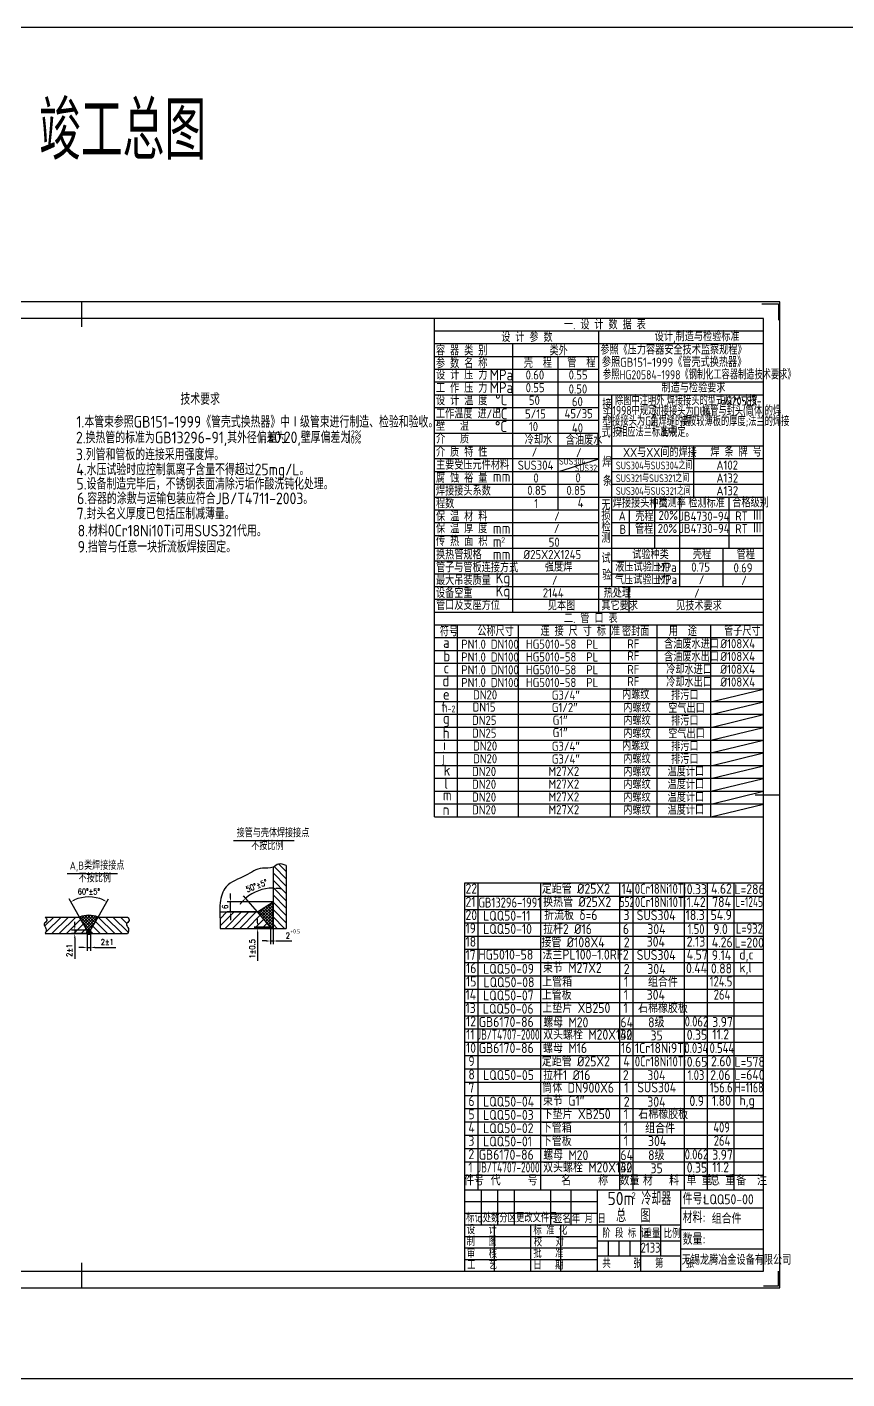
# Paper-space layout '布局1' of a CAD drawing. Extents: x 1187 to 4862, y -125 to 1349.
# Drawn here: x 2178 to 2672, y 534 to 1349 of the extents above; entities that cross this region are included whole.
import ezdxf

# ---------------------------------------------------------------- set-up
doc = ezdxf.new("R2010")
doc.units = 0
doc.header["$MEASUREMENT"] = 0
doc.layers.get('DEFPOINTS').update_dxf_attribs({"linetype": 'CONTINUOUS'})
for name, color, linetype in [('一般注释', 5, 'CONTINUOUS'), ('可见轮廓线', 7, 'CONTINUOUS'), ('图框_外框线', 7, 'CONTINUOUS'), ('图框_标题栏文字', 6, 'CONTINUOUS'), ('填充剖面线', 3, 'CONTINUOUS'), ('尺寸标注', 5, 'CONTINUOUS'), ('细实线', 2, 'CONTINUOUS')]:
    doc.layers.add(name, color=color, linetype=linetype)
doc.layers.add('图框_内框线', color=5, linetype='CONTINUOUS', lineweight=30)
doc.layers.add('图框_角线', color=5, linetype='CONTINUOUS', lineweight=30)
doc.styles.get("Standard").update_dxf_attribs({"font": 'gbenor.shx'})
doc.styles.add('TH_GBDIM', font='romans.shx', dxfattribs={"width": 0.8, "bigfont": 'gbcbig.shx'})
doc.styles.add('工程字', font='gbenor.shx', dxfattribs={"bigfont": 'gbcbig.shx'})
doc.styles.add('总图名称', font='gbenor.shx', dxfattribs={"height": 8, "bigfont": 'gbcbig.shx'})
doc.styles.add('所有注释', font='gbenor.shx', dxfattribs={"height": 6, "bigfont": 'gbcbig.shx'})
doc.styles.add('管口名称', font='gbenor.shx', dxfattribs={"height": 10, "bigfont": 'gbcbig.shx'})
doc.dimstyles.new('TH_GBDIM', dxfattribs={"dimtxt": 3.5, "dimasz": 2.5, "dimexe": 2, "dimexo": 0, "dimgap": 1.5, "dimtad": 1, "dimdec": 1, "dimzin": 0, "dimdsep": 46, "dimtxsty": 'TH_GBDIM', "dimcen": 2.5, "dimclrd": 130, "dimclre": 130, "dimclrt": 3, "dimadec": 0, "dimazin": 0, "dimtfac": 0.714286, "dimtdec": 1, "dimtmove": 0, "dimatfit": 3, "dimfxl": 0, "dimtolj": 1, "dimtzin": 0, "dimlwd": -1, "dimlwe": -1, "dimarcsym": 0})

# ---------------------------------------------------------------- blocks, each defined once
blk = doc.blocks.new('*D376')
at = {"layer": 'DEFPOINTS', "color": 0}
for p in [(2218.77, 824.32), (2209.36, 812.58), (2220.6, 812.58), (2213.98, 804.58), (2215.98, 804.58)]:
    blk.add_point(p, dxfattribs=at)
at = {"layer": '可见轮廓线', "color": 5}
for p, q in [((2209.36, 812.58), (2203.07, 823.46)), ((2220.6, 812.58), (2226.88, 823.46))]:
    blk.add_line(p, q, dxfattribs=at)
blk.add_arc((2214.98, 802.84), 21.81, 66.57115, 113.42885, dxfattribs=at)
for points in [[(2206.49, 822.48), (2206.12, 823.23), (2204.07, 821.73)], [(2223.84, 823.23), (2223.46, 822.48), (2225.88, 821.73)]]:
    blk.add_solid(points, dxfattribs=at)
at = {"layer": '可见轮廓线', "color": 5, "insert": (2214.98, 827.9), "char_height": 3.5, "attachment_point": 5, "style": 'TH_GBDIM'}
blk.add_mtext('\\A1;60%%D%%P5%%D', dxfattribs=at)
blk = doc.blocks.new('*D375')
at = {"layer": 'DEFPOINTS', "color": 0}
for p in [(2206.48, 802.58), (2215.16, 804.58), (2215.16, 802.58)]:
    blk.add_point(p, dxfattribs=at)
at = {"layer": '尺寸标注', "color": 5}
for p, q in [((2206.48, 807.08), (2206.48, 809.58)), ((2215.16, 804.58), (2204.48, 804.58)), ((2215.16, 802.58), (2204.48, 802.58)), ((2206.48, 804.58), (2206.48, 802.58)), ((2206.48, 800.08), (2206.48, 787.38))]:
    blk.add_line(p, q, dxfattribs=at)
for points in [[(2206.06, 807.08), (2206.9, 807.08), (2206.48, 804.58)], [(2206.06, 800.08), (2206.9, 800.08), (2206.48, 802.58)]]:
    blk.add_solid(points, dxfattribs=at)
at = {"layer": '尺寸标注', "color": 5, "insert": (2203.23, 792.48), "char_height": 3.5, "attachment_point": 5, "rotation": 90, "style": 'TH_GBDIM'}
blk.add_mtext('\\A1;2%%P1', dxfattribs=at)
blk = doc.blocks.new('*D374')
at = {"layer": 'DEFPOINTS', "color": 0}
for p in [(2213.98, 803.49), (2215.98, 803.49), (2215.98, 794.26)]:
    blk.add_point(p, dxfattribs=at)
at = {"layer": '尺寸标注', "color": 5}
for p, q in [((2213.98, 803.49), (2213.98, 792.26)), ((2215.98, 803.49), (2215.98, 792.26)), ((2211.48, 794.26), (2208.98, 794.26)), ((2213.98, 794.26), (2215.98, 794.26)), ((2218.48, 794.26), (2231.18, 794.26))]:
    blk.add_line(p, q, dxfattribs=at)
for points in [[(2211.48, 794.68), (2211.48, 793.84), (2213.98, 794.26)], [(2218.48, 794.68), (2218.48, 793.84), (2215.98, 794.26)]]:
    blk.add_solid(points, dxfattribs=at)
at = {"layer": '尺寸标注', "color": 5, "insert": (2226.08, 797.51), "char_height": 3.5, "attachment_point": 5, "style": 'TH_GBDIM'}
blk.add_mtext('\\A1;2%%P1', dxfattribs=at)
blk = doc.blocks.new('*D373')
at = {"layer": 'DEFPOINTS', "color": 0}
for p in [(2325.91, 837.01), (2319.99, 829.26), (2316.49, 815.72), (2324.46, 806.52), (2325.91, 794.38)]:
    blk.add_point(p, dxfattribs=at)
at = {"layer": '可见轮廓线', "color": 5}
blk.add_line((2316.49, 815.72), (2308.16, 825.35), dxfattribs=at)
for start, end in [(90, 130.87944), (78.59362, 84.29681), (136.58263, 142.28582)]:
    blk.add_arc((2325.91, 804.84), 25.13, start, end, dxfattribs=at)
for points in [[(2307.37, 822.41), (2307.95, 821.81), (2309.46, 823.84)], [(2328.38, 829.43), (2328.43, 830.26), (2325.91, 829.97)]]:
    blk.add_solid(points, dxfattribs=at)
at = {"layer": '可见轮廓线', "color": 5, "insert": (2316, 831.43), "char_height": 3.5, "attachment_point": 5, "rotation": 20.43972, "style": 'TH_GBDIM'}
blk.add_mtext('\\A1;50%%D%%P5%%D', dxfattribs=at)
blk = doc.blocks.new('*D372')
at = {"layer": 'DEFPOINTS', "color": 0}
for p in [(2324.46, 806.52), (2316.65, 805.72), (2324.46, 805.72)]:
    blk.add_point(p, dxfattribs=at)
at = {"layer": '可见轮廓线', "color": 5}
for p, q in [((2324.46, 806.52), (2314.65, 806.52)), ((2316.65, 809.02), (2316.65, 811.52)), ((2316.65, 806.52), (2316.65, 805.72)), ((2324.46, 805.72), (2314.65, 805.72)), ((2316.65, 803.22), (2316.65, 786.12))]:
    blk.add_line(p, q, dxfattribs=at)
for points in [[(2316.24, 809.02), (2317.07, 809.02), (2316.65, 806.52)], [(2316.24, 803.22), (2317.07, 803.22), (2316.65, 805.72)]]:
    blk.add_solid(points, dxfattribs=at)
at = {"layer": '可见轮廓线', "color": 5, "insert": (2313.4, 793.42), "char_height": 3.5, "attachment_point": 5, "rotation": 90, "style": 'TH_GBDIM'}
blk.add_mtext('\\A1;1%%P0.5', dxfattribs=at)
blk = doc.blocks.new('*D371')
at = {"layer": 'DEFPOINTS', "color": 0}
for p in [(2324.46, 806.52), (2325.91, 806.52), (2325.91, 798.13)]:
    blk.add_point(p, dxfattribs=at)
at = {"layer": '可见轮廓线', "color": 5}
for p, q in [((2324.46, 806.52), (2324.46, 796.13)), ((2325.91, 806.52), (2325.91, 796.13)), ((2321.96, 798.13), (2319.46, 798.13)), ((2324.46, 798.13), (2325.91, 798.13)), ((2328.41, 798.13), (2337.27, 798.13))]:
    blk.add_line(p, q, dxfattribs=at)
for points in [[(2321.96, 798.55), (2321.96, 797.72), (2324.46, 798.13)], [(2328.41, 798.55), (2328.41, 797.72), (2325.91, 798.13)]]:
    blk.add_solid(points, dxfattribs=at)
at = {"layer": '可见轮廓线', "color": 5, "insert": (2334.83, 801.38), "char_height": 3.5, "attachment_point": 5, "style": 'TH_GBDIM'}
blk.add_mtext('\\A1;2', dxfattribs=at)

psp = doc.layouts.new('布局1')

# ---------------------------------------------------------------- hatches: boundary and pattern name
at = {"layer": '填充剖面线'}
h = psp.add_hatch(dxfattribs=at)
h.set_pattern_fill('ANSI31', color=256, scale=25, angle=270, style=0)
h.set_pattern_definition([(315, (2058.074, 550.1025), (2.209709, 2.209709), [])])
edge = h.paths.add_edge_path()
edge.add_line((2325.909, 805.722), (2333.909, 805.722))
edge.add_line((2333.909, 805.722), (2333.909, 843.542))
edge.add_spline(control_points=[(2333.909, 843.542), (2332.3, 844.21), (2329.383, 845.421), (2327.077, 843.132), (2325.909, 842.603)], knot_values=[0, 0, 0, 0, 4.7356464, 8.5832958, 8.5832958, 8.5832958, 8.5832958], degree=3, periodic=0)
edge.add_line((2325.909, 842.603), (2325.909, 805.722))
h = psp.add_hatch(dxfattribs=at)
h.set_pattern_fill('ANSI31', color=256, scale=25, angle=180, style=0)
h.set_pattern_definition([(225, (2064.3087, 440.4345), (2.209709, -2.209709), [])])
edge = h.paths.add_edge_path()
edge.add_line((2323.507, 805.722), (2324.461, 806.516))
edge.add_line((2324.461, 806.516), (2316.492, 815.722))
edge.add_line((2316.492, 815.722), (2293.865, 815.722))
edge.add_spline(control_points=[(2293.865, 815.722), (2293.892, 813.092), (2294.128, 809.788), (2294.143, 806.438), (2294.147, 805.722)], knot_values=[55.2397504, 55.2397504, 55.2397504, 55.2397504, 63.1465524, 65.2915963, 65.2915963, 65.2915963, 65.2915963], degree=3, periodic=0)
edge.add_line((2294.147, 805.722), (2323.507, 805.722))
h = psp.add_hatch(dxfattribs=at)
h.set_pattern_fill('ANSI37', color=256, scale=10, angle=90, style=0)
h.set_pattern_definition([(135, (2058.0742, 550.1025), (-0.8838835, -0.8838835), []), (225, (2058.0742, 550.1025), (0.8838835, -0.8838835), [])])
h.paths.add_polyline_path([(2325.909, 815.722), (2325.909, 821.722), (2316.492, 815.722)])
h.paths.add_polyline_path([(2324.461, 806.516), (2324.461, 805.722), (2325.909, 805.722), (2325.909, 815.722), (2316.492, 815.722)])
h = psp.add_hatch(dxfattribs=at)
h.set_pattern_fill('ANSI31', color=256, scale=25, style=0)
h.set_pattern_definition([(45, (1961.9586, 302.317), (-2.209709, 2.209709), [])])
edge = h.paths.add_edge_path()
edge.add_arc((2215.116, 803.575), 1.515, 138.680984, 221.319016, ccw=False)
edge.add_line((2213.979, 804.575), (2209.36, 812.575))
edge.add_line((2209.36, 812.575), (2188.62, 812.575))
edge.add_spline(control_points=[(2188.62, 812.575), (2189.178, 811.615), (2190.121, 809.993), (2188.014, 807.657), (2190.594, 805.347), (2189.326, 803.566), (2188.62, 802.575)], knot_values=[0, 0, 0, 0, 2.9834111, 5.0365892, 7.5530838, 10.7124321, 10.7124321, 10.7124321, 10.7124321], degree=3, periodic=0)
edge.add_line((2188.62, 802.575), (2213.979, 802.575))
h = psp.add_hatch(dxfattribs=at)
h.set_pattern_fill('ANSI37', color=256, scale=10, angle=180, style=0)
h.set_pattern_definition([(225, (1955.1942, 328.4117), (0.8838835, -0.8838835), []), (315, (1955.1942, 328.4117), (0.8838835, 0.8838835), [])])
h.paths.add_polyline_path([(2213.979, 804.575, -0.333432), (2215.979, 804.575), (2220.598, 812.575, 0.1898457), (2209.36, 812.575)])
h = psp.add_hatch(dxfattribs=at)
h.set_pattern_fill('ANSI31', color=256, scale=25, angle=90, style=0)
h.set_pattern_definition([(135, (1961.9586, 302.317), (-2.209709, -2.209709), [])])
edge = h.paths.add_edge_path()
edge.add_spline(control_points=[(2238.237, 802.575), (2238.683, 803.595), (2239.547, 805.574), (2236.499, 808.329), (2240.138, 810.221), (2238.851, 811.815), (2238.237, 812.575)], knot_values=[0, 0, 0, 0, 3.0910858, 5.9947551, 8.6453034, 11.0640108, 11.0640108, 11.0640108, 11.0640108], degree=3, periodic=0)
edge.add_line((2238.237, 812.575), (2220.598, 812.575))
edge.add_line((2220.598, 812.575), (2215.979, 804.575))
edge.add_arc((2214.841, 803.575), 1.515, -41.319016, 41.319016, ccw=False)
edge.add_line((2215.979, 802.575), (2238.237, 802.575))
h = psp.add_hatch(dxfattribs=at)
h.set_pattern_fill('ANSI37', color=256, scale=7, angle=180, style=0)
h.set_pattern_definition([(225, (1955.1942, 328.4117), (0.6187184, -0.6187184), []), (315, (1955.1942, 328.4117), (0.6187184, 0.6187184), [])])
h.paths.add_polyline_path([(2215.979, 804.575, 0.333432), (2213.979, 804.575)])
h.paths.add_polyline_path([(2213.979, 802.575), (2213.979, 804.575, 0.3770611)])
h.paths.add_polyline_path([(2213.979, 802.575, 0.333432), (2215.979, 802.575), (2215.979, 804.575), (2213.979, 804.575)])
h.paths.add_polyline_path([(2215.979, 802.575, 0.3770611), (2215.979, 804.575)])

# ---------------------------------------------------------------- linework, layer by layer
at = {"layer": '一般注释'}
for p, q in [((2423.258, 872.903), (2423.258, 1173.203)), ((2522.258, 996.103), (2522.258, 1165.503)), ((2497.447, 1080.803), (2522.258, 1088.503)), ((2540.525, 1057.703), (2540.525, 1042.303)), ((2529.126, 872.903), (2529.126, 988.403)), ((2557.264, 872.903), (2557.264, 988.403)), ((2589.65, 872.903), (2589.65, 988.403)), ((2589.65, 942.203), (2621.258, 949.903)), ((2589.65, 934.503), (2621.258, 942.203)), ((2589.65, 926.803), (2621.258, 934.503)), ((2589.65, 919.103), (2621.258, 926.803)), ((2423.258, 919.103), (2621.258, 919.103)), ((2589.65, 911.403), (2621.258, 919.103)), ((2589.65, 903.703), (2621.258, 911.403)), ((2589.65, 896.003), (2621.258, 903.703)), ((2589.65, 888.303), (2621.258, 896.003)), ((2423.258, 888.303), (2621.258, 888.303)), ((2589.65, 880.603), (2621.258, 888.303)), ((2589.65, 872.903), (2621.258, 880.603)), ((2423.258, 872.903), (2621.258, 872.903)), ((2302.205, 858.7), (2338.624, 858.7)), ((2201.931, 838.767), (2232.153, 838.767)), ((2441.483, 648.203), (2441.483, 833.128)), ((2449.483, 648.203), (2449.483, 833.128)), ((2487.176, 648.203), (2487.176, 833.128)), ((2534.792, 648.203), (2534.792, 833.128)), ((2542.792, 648.203), (2542.792, 833.128)), ((2573.694, 648.203), (2573.694, 833.128)), ((2587.694, 648.203), (2587.694, 833.128)), ((2603.765, 648.203), (2603.765, 833.128))]:
    psp.add_line(p, q, dxfattribs=at)
at = {"layer": '一般注释', "color": 7}
for p, q in [((2441.483, 833.128), (2621.258, 833.128)), ((2441.483, 825.128), (2621.258, 825.128)), ((2441.483, 801.128), (2621.258, 801.128)), ((2441.483, 753.128), (2621.258, 753.128)), ((2441.483, 729.128), (2621.258, 729.128)), ((2441.483, 681.128), (2621.258, 681.128)), ((2441.483, 657.128), (2621.258, 657.128))]:
    psp.add_line(p, q, dxfattribs=at)
at = {"layer": '可见轮廓线'}
for p, q in [((2325.909, 842.603), (2325.909, 805.722)), ((2333.909, 843.542), (2333.909, 805.722)), ((2293.865, 815.722), (2316.492, 815.722)), ((2316.492, 815.722), (2325.909, 821.722)), ((2324.461, 806.516), (2316.492, 815.722)), ((2188.62, 812.575), (2209.36, 812.575)), ((2213.979, 804.575), (2209.36, 812.575)), ((2215.979, 804.575), (2220.598, 812.575)), ((2220.598, 812.575), (2238.237, 812.575)), ((2324.461, 806.516), (2324.461, 805.722)), ((2188.62, 802.575), (2213.979, 802.575)), ((2215.979, 802.575), (2238.237, 802.575)), ((2294.147, 805.722), (2333.909, 805.722))]:
    psp.add_line(p, q, dxfattribs=at)
at = {"layer": '可见轮廓线', "color": 5}
for p, q in [((2300.266, 824.222), (2300.266, 826.722)), ((2325.909, 821.722), (2298.266, 821.722)), ((2316.492, 815.722), (2298.266, 815.722)), ((2300.266, 815.722), (2300.266, 821.722)), ((2300.266, 813.222), (2300.266, 810.722))]:
    psp.add_line(p, q, dxfattribs=at)
at = {"layer": '可见轮廓线'}
for centre, radius, start, end in [((2214.979, 798.31), 15.332, 68.501133, 111.498867), ((2215.116, 803.575), 1.515, 138.680984, 221.319016), ((2214.979, 803.242), 1.666, 53.119922, 126.880078), ((2214.979, 803.908), 1.666, 233.119922, 306.880078), ((2214.841, 803.575), 1.515, 318.680984, 41.319016)]:
    psp.add_arc(centre, radius, start, end, dxfattribs=at)
at = {"layer": '可见轮廓线', "color": 5}
for points in [[(2299.849, 824.222), (2300.683, 824.222), (2300.266, 821.722)], [(2299.849, 813.222), (2300.683, 813.222), (2300.266, 815.722)]]:
    psp.add_solid(points, dxfattribs=at)
at = {"layer": '图框_内框线'}
for p, q in [((2621.258, 1173.203), (1815.258, 1173.203)), ((2621.258, 599.203), (2621.258, 1173.203)), ((2621.258, 1165.503), (2423.258, 1165.503)), ((2621.258, 1157.803), (2423.258, 1157.803)), ((2522.258, 1150.103), (2423.258, 1150.103)), ((2522.258, 1142.403), (2423.258, 1142.403)), ((2621.258, 1134.703), (2423.258, 1134.703)), ((2621.258, 1127.003), (2423.258, 1127.003)), ((2522.258, 1119.303), (2423.258, 1119.303)), ((2522.258, 1111.603), (2423.258, 1111.603)), ((2522.258, 1103.903), (2423.258, 1103.903)), ((2522.258, 1096.203), (2423.258, 1096.203)), ((2621.258, 1096.203), (2522.258, 1096.203)), ((2522.258, 1088.503), (2423.258, 1088.503)), ((2621.258, 1088.503), (2529.862, 1088.503)), ((2522.258, 1080.803), (2423.258, 1080.803)), ((2621.258, 1080.803), (2529.862, 1080.803)), ((2522.258, 1073.103), (2423.258, 1073.103)), ((2621.258, 1073.103), (2529.862, 1073.103)), ((2621.258, 1065.403), (2423.258, 1065.403)), ((2522.258, 1057.703), (2423.258, 1057.703)), ((2621.258, 1057.703), (2529.862, 1057.703)), ((2522.258, 1050.003), (2423.258, 1050.003)), ((2621.258, 1050.003), (2529.862, 1050.003)), ((2522.258, 1042.303), (2423.258, 1042.303)), ((2621.258, 1034.603), (2423.258, 1034.603)), ((2621.258, 1042.303), (2529.862, 1042.303)), ((2621.258, 1042.303), (2529.862, 1042.303)), ((2522.258, 1026.903), (2423.258, 1026.903)), ((2621.258, 1026.903), (2529.862, 1026.903)), ((2522.258, 1019.203), (2423.258, 1019.203)), ((2621.258, 1019.203), (2529.862, 1019.203)), ((2621.258, 1019.203), (2529.862, 1019.203)), ((2621.258, 1011.503), (2423.258, 1011.503)), ((2621.258, 1003.803), (2423.258, 1003.803)), ((2621.258, 996.103), (2423.258, 996.103)), ((2621.258, 988.403), (2423.258, 988.403)), ((2621.258, 980.703), (2423.258, 980.703)), ((2621.258, 973.003), (2423.258, 973.003)), ((2621.258, 965.303), (2423.258, 965.303)), ((2621.258, 957.603), (2423.258, 957.603)), ((2621.258, 949.903), (2423.258, 949.903)), ((2621.258, 942.203), (2423.258, 942.203)), ((2621.258, 934.503), (2423.258, 934.503)), ((2621.258, 926.803), (2423.258, 926.803)), ((2621.258, 911.403), (2423.258, 911.403)), ((2621.258, 903.703), (2423.258, 903.703)), ((2621.258, 896.003), (2423.258, 896.003)), ((2621.258, 880.603), (2423.258, 880.603)), ((1815.258, 599.203), (2621.258, 599.203))]:
    psp.add_line(p, q, dxfattribs=at)
for points in [[(2210.758, 1168.203), (2210.758, 1183.203)], [(2616.258, 886.203), (2631.258, 886.203)], [(2210.758, 589.203), (2210.758, 604.203)]]:
    psp.add_lwpolyline(points, dxfattribs=at)
at = {"layer": '图框_外框线'}
for p, q in [((2441.258, 648.203), (2621.258, 648.203)), ((2441.258, 648.203), (2441.258, 599.203)), ((2451.258, 648.203), (2451.258, 627.203)), ((2461.258, 627.203), (2461.258, 648.203)), ((2471.258, 648.203), (2471.258, 627.203)), ((2493.258, 627.203), (2493.258, 648.203)), ((2505.258, 648.203), (2505.258, 627.203)), ((2521.258, 648.203), (2521.258, 599.203)), ((2571.258, 648.203), (2571.258, 599.203)), ((2441.258, 641.203), (2521.258, 641.203)), ((2621.258, 637.092), (2571.258, 637.092)), ((2441.258, 634.203), (2521.258, 634.203)), ((2441.258, 627.203), (2571.258, 627.203)), ((2441.258, 627.203), (2571.258, 627.203)), ((2459.258, 599.203), (2459.258, 627.203)), ((2481.258, 599.203), (2481.258, 627.203)), ((2499.258, 599.203), (2499.258, 627.203)), ((2547.258, 627.203), (2547.258, 599.203)), ((2559.258, 627.203), (2559.258, 608.203)), ((2441.258, 620.203), (2521.258, 620.203)), ((2621.258, 624.104), (2571.258, 624.104)), ((2441.258, 613.203), (2521.258, 613.203)), ((2571.258, 617.203), (2521.258, 617.203)), ((2527.758, 617.203), (2527.758, 608.203)), ((2534.258, 617.203), (2534.258, 608.203)), ((2540.758, 617.203), (2540.758, 608.203)), ((2621.258, 612.449), (2571.258, 612.449)), ((2441.258, 606.203), (2521.258, 606.203)), ((2571.258, 608.203), (2521.258, 608.203)), ((2441.258, 599.203), (2621.258, 599.203))]:
    psp.add_line(p, q, dxfattribs=at)
psp.add_lwpolyline([(1790.258, 589.203), (2631.258, 589.203), (2631.258, 1183.203), (1790.258, 1183.203)], close=True, dxfattribs=at)
at = {"layer": '图框_角线', "flags": 128}
for points in [[(2620.406, 1181.953), (2630.306, 1181.953), (2630.306, 1172.053)], [(2630.258, 599.203), (2630.258, 590.203), (2621.258, 590.203)], [(2630.258, 599.203), (2630.258, 590.203), (2621.258, 590.203)]]:
    psp.add_lwpolyline(points, dxfattribs=at)
at = {"layer": '尺寸标注'}
for p, q in [((2470.082, 1157.803), (2470.082, 996.103)), ((2497.447, 1150.103), (2497.447, 1057.703)), ((2529.862, 1127.003), (2529.862, 1011.503)), ((2579.208, 1096.203), (2579.208, 1065.403)), ((2555.713, 1065.403), (2555.713, 1034.603)), ((2570.769, 1065.403), (2570.769, 1011.503)), ((2600.416, 1065.403), (2600.416, 1034.603)), ((2596.797, 1034.603), (2596.797, 1011.503)), ((2540.224, 1011.503), (2540.224, 996.103)), ((2436.922, 988.403), (2436.922, 872.903)), ((2473.665, 988.403), (2473.665, 872.903))]:
    psp.add_line(p, q, dxfattribs=at)
at = {"layer": '尺寸标注', "color": 7}
for p, q in [((2441.483, 817.128), (2621.258, 817.128)), ((2441.483, 809.128), (2621.258, 809.128)), ((2441.483, 801.128), (2621.258, 801.128)), ((2441.483, 793.128), (2621.258, 793.128)), ((2441.483, 785.128), (2621.258, 785.128)), ((2441.483, 777.128), (2621.258, 777.128)), ((2441.483, 769.128), (2621.258, 769.128)), ((2441.483, 761.128), (2621.258, 761.128)), ((2441.483, 745.128), (2621.258, 745.128)), ((2441.483, 737.128), (2621.258, 737.128)), ((2441.483, 729.128), (2621.258, 729.128)), ((2441.483, 721.128), (2621.258, 721.128)), ((2441.483, 713.128), (2621.258, 713.128)), ((2441.483, 705.128), (2621.258, 705.128)), ((2441.483, 697.128), (2621.258, 697.128)), ((2441.483, 689.128), (2621.258, 689.128)), ((2441.483, 673.128), (2621.258, 673.128)), ((2441.483, 665.128), (2621.258, 665.128))]:
    psp.add_line(p, q, dxfattribs=at)
at = {"layer": '尺寸标注'}
psp.add_lwpolyline([(1666.746, 1348.724), (2751.774, 1348.724), (2751.774, 534.29), (1666.746, 534.29)], close=True, dxfattribs=at)
at = {"layer": '细实线'}
for p, q in [((2213.979, 804.575), (2215.979, 804.575)), ((2213.979, 804.575), (2213.979, 802.575)), ((2215.979, 804.575), (2215.979, 802.575))]:
    psp.add_line(p, q, dxfattribs=at)
psp.add_open_spline([(2333.909, 843.542), (2332.3, 844.21), (2329.383, 845.421), (2325.348, 841.415), (2317.6, 843.103), (2309.067, 836.434), (2296.927, 833.048), (2293.213, 819.981), (2294.12, 811.596), (2294.143, 806.438), (2294.147, 805.722)], degree=3, knots=[0, 0, 0, 0, 4.7356464, 8.5832958, 15.0212955, 26.1244756, 39.5943285, 49.8146798, 63.1465524, 65.2915963, 65.2915963, 65.2915963, 65.2915963], dxfattribs=at)
for points in [[(2188.62, 812.575), (2189.642, 810.383), (2188.02, 808.286), (2189.165, 805.618), (2188.62, 802.575)], [(2238.237, 812.575), (2239.259, 810.383), (2237.638, 808.286), (2238.782, 805.618), (2238.237, 802.575)]]:
    psp.add_spline(points, degree=3, dxfattribs=at)

# ---------------------------------------------------------------- texts
at = {"layer": '一般注释'}
for s, height, style, p in [('竣工总图', 35, '工程字', (2184.879, 1268.883)), ('设 计 参 数', 5.5, '工程字', (2463.365, 1159.064)), ('一. 设 计 数 据 表', 5.5, '工程字', (2501.15, 1166.64)), ('设计,制造与检验标准', 5.5, '工程字', (2555.837, 1159.483)), ('容 器 类 别', 5.5, '工程字', (2424.09, 1150.934)), ('类外', 5.5, '工程字', (2492.475, 1150.934)), ('参照《压力容器安全技术监察规程》', 5.5, '工程字', (2523.116, 1151.476)), ('参 数 名 称', 5.5, '工程字', (2424.09, 1143.214)), ('壳  程', 5.5, '工程字', (2476.977, 1143.492)), ('管  程', 5.5, '工程字', (2503.158, 1143.791)), ('参照GB151-1999《管壳式换热器》', 5.5, '工程字', (2524.002, 1144.028)), ('设 计 压 力', 5.5, '工程字', (2424.09, 1136.372)), (' MPa', 6.6, '工程字', (2452.897, 1135.841)), ('0.60', 5.5, '工程字', (2478.073, 1136.376)), ('0.55', 5.5, '工程字', (2503.98, 1136.401)), ('工 作 压 力', 5.5, '工程字', (2424.09, 1128.396)), (' MPa', 6.6, '工程字', (2452.897, 1128.224)), ('0.55', 5.5, '工程字', (2478.073, 1128.724)), ('0.50', 5.5, '工程字', (2503.98, 1127.927)), ('制造与检验要求', 5.5, '工程字', (2559.912, 1128.629)), ('技术要求', 7, '工程字', (2270.138, 1121.155)), ('设 计 温 度', 5.5, '工程字', (2424.09, 1120.931)), (' °C', 6.6, '工程字', (2456.166, 1120.872)), ('50', 5.5, '工程字', (2480.025, 1121.098)), ('60', 5.5, '工程字', (2505.932, 1120.301)), ('接', 5.5, '工程字', (2524.289, 1118.639)), ('工作温度 进/出', 5.5, '工程字', (2424.09, 1112.955)), (' °C', 6.6, '工程字', (2456.302, 1112.413)), ('5/15', 5.5, '工程字', (2477.695, 1112.929)), ('45/35', 5.5, '工程字', (2501.5, 1113.095)), ('头', 5.5, '工程字', (2524.481, 1112.917)), ('1.本管束参照GB151-1999《管壳式换热器》中Ⅰ级管束进行制造、检验和验收。', 7, '所有注释', (2207.488, 1107.413)), ('壁   温', 5.5, '工程字', (2424.09, 1105.607)), (' °C', 6.6, '工程字', (2456.03, 1104.754)), ('10', 5.5, '工程字', (2480.025, 1105.276)), ('40', 5.5, '工程字', (2505.932, 1104.479)), ('型', 5.5, '工程字', (2524.185, 1107.493)), ('2.换热管的标准为GB13296-91,其外径偏差为', 7, '所有注释', (2207.221, 1097.949)), ('±0.20,壁厚偏差为   ', 7, '所有注释', (2322.53, 1098.07)), ('-10%', 4, '工程字', (2368.54, 1097.796)), ('+12%', 4, '工程字', (2368.613, 1101.737)), ('介   质', 5.5, '工程字', (2424.09, 1097.886)), ('冷却水', 5.5, '工程字', (2477.52, 1097.283)), ('含油废水', 5.5, '工程字', (2502.27, 1097.064)), ('式', 5.5, '工程字', (2523.789, 1101.493)), ('3.列管和管板的连接采用强度焊。', 7, '所有注释', (2207.201, 1087.763)), ('介 质 特 性', 5.5, '工程字', (2424.09, 1089.907)), ('/', 5.5, '工程字', (2481.733, 1089.912)), ('/', 5.5, '工程字', (2508.418, 1089.553)), ('XX与XX间的焊接', 5.5, '工程字', (2536.78, 1089.744)), ('焊 条 牌 号', 5.5, '工程字', (2589.357, 1090.022)), ('4.水压试验时应控制氯离子含量不得超过25mg/L。', 7, '所有注释', (2207.458, 1078.683)), ('主要受压元件材料', 5.5, '工程字', (2424.09, 1082.187)), ('SUS304', 5.5, '工程字', (2473.32, 1082.008)), ('SUS304', 4, '工程字', (2498.193, 1085.137)), ('SUS321', 4, '工程字', (2507.65, 1081.095)), ('焊', 5.5, '工程字', (2524.254, 1083.744)), ('A102', 5.5, '工程字', (2593.035, 1082.072)), ('5.设备制造完毕后，不锈钢表面清除污垢作酸洗钝化处理。', 7, '所有注释', (2207.55, 1070.066)), ('腐 蚀 裕 量', 5.5, '工程字', (2424.09, 1074.233)), ('mm', 6.6, '工程字', (2458.334, 1074.778)), ('0', 5.5, '工程字', (2482.723, 1074.287)), ('0', 5.5, '工程字', (2508.052, 1074.453)), ('条', 5.5, '工程字', (2524.57, 1072.31)), ('A132', 5.5, '工程字', (2593.035, 1074.327)), ('6.容器的涂敷与运输包装应符合JB/T4711-2003。', 7, '所有注释', (2207.907, 1061.271)), ('焊接接头系数 ', 5.5, '工程字', (2424.09, 1066.513)), ('0.85', 5.5, '工程字', (2479.061, 1066.872)), ('0.85', 5.5, '工程字', (2502.639, 1066.846)), ('A132', 5.5, '工程字', (2593.035, 1066.627)), ('7.封头名义厚度已包括压制减薄量。', 7, '所有注释', (2207.633, 1052.154)), ('程数', 5.5, '工程字', (2424.09, 1058.792)), ('1', 5.5, '工程字', (2483.301, 1058.959)), ('4', 5.5, '工程字', (2509.401, 1059.318)), ('无', 5.5, '工程字', (2523.695, 1057.863)), ('焊接接头种类', 5.5, '工程字', (2530.625, 1059.255)), ('检测率', 5.5, '工程字', (2558.128, 1059.5)), ('检测标准', 5.5, '工程字', (2576.083, 1059.307)), ('合格级别', 5.5, '工程字', (2602.571, 1059.403)), ('保 温 材 料', 5.5, '工程字', (2424.09, 1051.071)), ('/', 5.5, '工程字', (2495.256, 1051.238)), ('损', 5.5, '工程字', (2523.695, 1051.644)), ('检', 5.5, '工程字', (2523.695, 1044.883)), ('A', 5.5, '工程字', (2534.146, 1051.455)), ('壳程', 5.5, '工程字', (2544.106, 1051.13)), ('20%', 5.5, '工程字', (2558.139, 1051.805)), ('JB4730-94', 5.5, '工程字', (2570.576, 1051.257)), ('RT Ⅲ', 5.5, '工程字', (2604.306, 1051.404)), ('8.材料0Cr18Ni10Ti可用SUS321代用。', 7, '所有注释', (2208.261, 1041.825)), ('保 温 厚 度', 5.5, '工程字', (2424.09, 1043.849)), ('mm', 6.6, '工程字', (2458.334, 1043.493)), ('/', 5.5, '工程字', (2495.108, 1043.893)), ('测', 5.5, '工程字', (2523.695, 1038.121)), ('B', 5.5, '工程字', (2534.629, 1043.41)), ('管程', 5.5, '工程字', (2543.935, 1043.51)), ('20%', 5.5, '工程字', (2557.656, 1043.897)), ('JB4730-94', 5.5, '工程字', (2570.611, 1043.911)), ('RT Ⅲ', 5.5, '工程字', (2604.306, 1043.731)), ('9.挡管与任意一块折流板焊接固定。', 7, '所有注释', (2208.261, 1032.133)), ('传 热 面 积', 5.5, '工程字', (2424.09, 1036.128)), ('m', 6.6, '工程字', (2458.334, 1035.502)), ('50', 5.5, '工程字', (2491.959, 1035.602)), ('试验种类', 5.5, '工程字', (2542.296, 1028.217)), ('换热管规格', 5.5, '工程字', (2424.09, 1028.035)), ('管子与管板连接方式', 5.5, '工程字', (2424.09, 1020.314)), ('mm', 6.6, '工程字', (2458.334, 1027.88)), ('%%C25X2X1245', 5.5, '工程字', (2476.749, 1028.189)), ('强度焊', 5.5, '工程字', (2489.66, 1020.739)), ('试', 5.5, '工程字', (2523.734, 1025.841)), ('液压试验压力', 5.5, '工程字', (2532.059, 1020.731)), ('壳程', 5.5, '工程字', (2578.781, 1028.221)), ('管程', 5.5, '工程字', (2605.22, 1028.179)), ('最大吊装质量', 5.5, '工程字', (2424.09, 1012.594)), ('Kg', 6.6, '工程字', (2459.996, 1013.535)), ('/', 5.5, '工程字', (2493.896, 1012.652)), ('验', 5.5, '工程字', (2524.195, 1015.748)), ('气压试验压力', 5.5, '工程字', (2531.84, 1013.014)), ('MPa', 5.5, '工程字', (2557.306, 1020.525)), ('MPa', 5.5, '工程字', (2557.548, 1013.182)), ('0.75', 5.5, '工程字', (2577.845, 1020.624)), ('/', 5.5, '工程字', (2582.326, 1012.967)), ('0.69', 5.5, '工程字', (2603.293, 1020.186)), ('/', 5.5, '工程字', (2607.976, 1012.66)), ('设备空重', 5.5, '工程字', (2424.09, 1004.873)), ('Kg', 6.6, '工程字', (2459.996, 1005.674)), ('2144', 5.5, '工程字', (2488.405, 1005.089)), ('热处理', 5.5, '工程字', (2525.095, 1005.007)), ('/', 5.5, '工程字', (2579.535, 1004.948)), ('管口及支座方位', 5.5, '工程字', (2424.09, 997.651)), ('见本图', 5.5, '工程字', (2491.463, 997.36)), ('其它要求', 5.5, '工程字', (2523.687, 997.425)), ('见技术要求', 5.5, '工程字', (2568.714, 997.332)), ('二. 管 口 表', 5.5, '工程字', (2501.15, 989.699)), ('符号', 5.5, '工程字', (2426.374, 981.773)), ('公称尺寸', 5.5, '工程字', (2448.994, 981.953)), ('连 接 尺 寸 标 准', 5.5, '工程字', (2486.996, 982.006)), ('密封面', 5.5, '工程字', (2536.142, 981.862)), ('用  途', 5.5, '工程字', (2564.291, 981.862)), ('管子尺寸', 5.5, '工程字', (2597.609, 982.102)), ('PN1.0 DN100', 5.5, '工程字', (2439.293, 974.141)), ('HG5010-58  PL', 5.5, '工程字', (2478.253, 974.196)), ('RF', 5.5, '工程字', (2539.316, 974.328)), ('含油废水进口', 5.5, '工程字', (2561.483, 974.238)), ('%%C108X4', 5.5, '工程字', (2595.373, 974.489)), ('PN1.0 DN100', 5.5, '工程字', (2439.293, 966.441)), ('HG5010-58  PL', 5.5, '工程字', (2478.253, 966.496)), ('RF', 5.5, '工程字', (2539.316, 967.07)), ('含油废水出口', 5.5, '工程字', (2561.483, 966.538)), ('%%C108X4', 5.5, '工程字', (2595.373, 966.789)), ('PN1.0 DN100', 5.5, '工程字', (2439.293, 958.741)), ('HG5010-58  PL', 5.5, '工程字', (2478.253, 958.796)), ('RF', 5.5, '工程字', (2539.316, 958.928)), ('冷却水进口', 5.5, '工程字', (2562.751, 958.838)), ('%%C108X4', 5.5, '工程字', (2595.373, 959.089)), ('PN1.0 DN100', 5.5, '工程字', (2439.293, 951.041)), ('HG5010-58  PL', 5.5, '工程字', (2478.253, 951.096)), ('RF', 5.5, '工程字', (2539.316, 951.67)), ('冷却水出口', 5.5, '工程字', (2562.751, 951.138)), ('%%C108X4', 5.5, '工程字', (2595.373, 951.389)), ('DN20', 5.5, '工程字', (2446.446, 943.681)), ('G3/4″', 5.5, '工程字', (2493.85, 943.515)), ('内螺纹', 5.5, '工程字', (2536.149, 943.762)), ('排污口', 5.5, '工程字', (2565.698, 943.378)), ('DN15', 5.5, '工程字', (2446.142, 936.291)), ('G1/2″', 5.5, '工程字', (2493.84, 936.062)), ('内螺纹', 5.5, '工程字', (2536.917, 935.923)), ('空气出口', 5.5, '工程字', (2563.983, 935.579)), ('DN25', 5.5, '工程字', (2445.823, 928.301)), ('G1″', 5.5, '工程字', (2494.352, 928.393)), ('内螺纹', 5.5, '工程字', (2536.917, 928.223)), ('排污口', 5.5, '工程字', (2565.698, 927.978)), ('DN25', 5.5, '工程字', (2445.823, 920.601)), ('G1″', 5.5, '工程字', (2494.352, 920.928)), ('内螺纹', 5.5, '工程字', (2536.917, 920.523)), ('空气出口', 5.5, '工程字', (2563.983, 920.179)), ('DN20', 5.5, '工程字', (2446.446, 912.881)), ('G3/4″', 5.5, '工程字', (2493.85, 912.715)), ('内螺纹', 5.5, '工程字', (2536.149, 912.962)), ('排污口', 5.5, '工程字', (2565.698, 912.578)), ('DN20', 5.5, '工程字', (2446.446, 905.181)), ('G3/4″', 5.5, '工程字', (2493.85, 905.015)), ('内螺纹', 5.5, '工程字', (2536.917, 905.123)), ('排污口', 5.5, '工程字', (2565.698, 904.878)), ('DN20', 5.5, '工程字', (2445.823, 897.501)), ('M27X2', 5.5, '工程字', (2491.853, 897.593)), ('内螺纹', 5.5, '工程字', (2536.917, 897.423)), ('温度计口', 5.5, '工程字', (2563.585, 897.351)), ('DN20', 5.5, '工程字', (2445.823, 889.801)), ('M27X2', 5.5, '工程字', (2491.853, 889.893)), ('内螺纹', 5.5, '工程字', (2536.917, 889.723)), ('内螺纹', 5.5, '工程字', (2536.917, 882.023)), ('温度计口', 5.5, '工程字', (2563.585, 889.651)), ('温度计口', 5.5, '工程字', (2563.585, 881.951)), ('DN20', 5.5, '工程字', (2445.823, 882.101)), ('DN20', 5.5, '工程字', (2445.823, 874.401)), ('M27X2', 5.5, '工程字', (2491.853, 882.193)), ('M27X2', 5.5, '工程字', (2491.853, 874.493)), ('内螺纹', 5.5, '工程字', (2536.917, 874.323)), ('温度计口', 5.5, '工程字', (2563.585, 874.251)), ('接管与壳体焊接接点', 4.86, '工程字', (2303.996, 860.707)), ('不按比例', 4.86, '工程字', (2312.786, 852.969)), ('A,B类焊接接点', 4.86, '工程字', (2203.437, 841.098)), ('不按比例', 4.86, '工程字', (2208.808, 833.51)), ('22', 6, '工程字', (2441.835, 826.731)), ('定距管 %%C25X2', 6, '工程字', (2487.831, 826.593)), ('14', 6, '工程字', (2535.859, 826.512)), ('0.33', 6, '工程字', (2575.107, 826.348)), ('4.62', 6, '工程字', (2589.751, 826.622)), ('L=286', 6, '工程字', (2603.843, 826.348)), ('21', 6, '工程字', (2441.835, 818.731)), ('换热管 %%C25X2', 6, '工程字', (2488.641, 818.707)), ('1.42', 6, '工程字', (2575.096, 818.572)), ('784', 6, '工程字', (2590.436, 818.634)), ('LQQ50-11', 6, '工程字', (2452.505, 810.366)), ('折流板 δ=6', 6, '工程字', (2489.199, 810.746)), ('3', 6, '工程字', (2537.037, 810.746)), ('SUS304', 6, '工程字', (2544.995, 810.664)), ('18.3', 6, '工程字', (2574.443, 810.746)), ('54.9', 6, '工程字', (2589.483, 810.804)), ('19', 6, '工程字', (2441.835, 802.731)), ('LQQ50-10', 6, '工程字', (2452.505, 802.366)), ('拉杆2 %%C16', 6, '工程字', (2488.579, 802.326)), ('6', 6, '工程字', (2536.648, 802.326)), ('304', 6, '工程字', (2551.377, 802.293)), ('9.0', 6, '工程字', (2591.063, 802.326)), ('18', 6, '工程字', (2441.835, 794.731)), ('接管 %%C108X4', 6, '工程字', (2487.592, 794.369)), ('2', 6, '工程字', (2537.187, 794.308)), ('304', 6, '工程字', (2551.004, 794.741)), ('2.13', 6, '工程字', (2575.107, 794.743)), ('4.26', 6, '工程字', (2590.216, 794.369)), ('L=200', 6, '工程字', (2603.946, 794.173)), ('17', 6, '工程字', (2441.835, 786.731)), ('HG5010-58', 6, '工程字', (2449.546, 786.927)), ('法兰PL100-1.0RF', 6, '工程字', (2488.227, 786.927)), ('2', 6, '工程字', (2536.648, 786.927)), ('SUS304', 6, '工程字', (2544.995, 786.741)), ('4.57', 6, '工程字', (2575.107, 786.927)), ('9.14', 6, '工程字', (2590.226, 786.578)), ('d,c', 6, '工程字', (2606.805, 786.981)), ('16', 6, '工程字', (2442.13, 778.731)), ('LQQ50-09', 6, '工程字', (2452.505, 778.366)), ('束节 M27X2', 6, '工程字', (2488.505, 778.929)), ('2', 6, '工程字', (2537.187, 778.308)), ('304', 6, '工程字', (2551.377, 778.293)), ('0.44', 6, '工程字', (2574.686, 778.743)), ('0.88', 6, '工程字', (2589.682, 778.567)), ('k,l', 6, '工程字', (2606.823, 779.165)), ('15', 6, '工程字', (2442.13, 770.731)), ('LQQ50-08', 6, '工程字', (2452.699, 770.302)), ('上管箱', 6, '工程字', (2488.044, 770.613)), ('1', 6, '工程字', (2537.36, 770.613)), ('组合件', 6, '工程字', (2551.772, 770.51)), ('14', 6, '工程字', (2441.835, 762.731)), ('LQQ50-07', 6, '工程字', (2452.505, 762.366)), ('上管板', 6, '工程字', (2487.85, 762.677)), ('1', 6, '工程字', (2537.166, 762.677)), ('304', 6, '工程字', (2551.004, 762.741)), ('LQQ50-06', 6, '工程字', (2452.324, 754.338)), ('上垫片 XB250', 6, '工程字', (2488.146, 754.8)), ('1', 6, '工程字', (2537.006, 754.738)), ('石棉橡胶板', 6, '工程字', (2545.795, 754.8)), ('12', 6, '工程字', (2442.13, 746.731)), ('GB6170-86', 6, '工程字', (2449.845, 746.366)), ('螺母 M20', 6, '工程字', (2488.619, 746.12)), ('64', 6, '工程字', (2535.174, 746.121)), ('8级', 6, '工程字', (2551.874, 746.121)), ('3.97', 6, '工程字', (2590.463, 746.368)), ('双头螺栓 M20X140', 6, '工程字', (2488.602, 738.717)), ('32', 6, '工程字', (2535.149, 738.717)), ('35', 6, '工程字', (2553.313, 738.211)), ('0.35', 6, '工程字', (2575.112, 738.618)), ('11.2', 6, '工程字', (2590.505, 738.841)), ('10', 6, '工程字', (2442.13, 730.731)), ('GB6170-86', 6, '工程字', (2449.85, 730.668)), ('螺母 M16', 6, '工程字', (2488.579, 730.668)), ('16', 6, '工程字', (2535.591, 730.668)), ('1Cr18Ni9Ti', 6, '工程字', (2543.878, 730.623)), ('9', 6, '工程字', (2443.609, 722.731)), ('定距管 %%C25X2', 6, '工程字', (2487.831, 722.593)), ('4', 6, '工程字', (2536.955, 722.597)), ('0.65', 6, '工程字', (2575.107, 722.348)), ('2.60', 6, '工程字', (2589.751, 722.622)), ('L=578', 6, '工程字', (2603.843, 722.348)), ('8', 6, '工程字', (2443.609, 714.731)), ('LQQ50-05', 6, '工程字', (2452.505, 714.366)), ('拉杆1 %%C16', 6, '工程字', (2488.579, 714.326)), ('2', 6, '工程字', (2536.648, 714.326)), ('304', 6, '工程字', (2551.377, 714.293)), ('2.06', 6, '工程字', (2589.225, 714.326)), ('L=640', 6, '工程字', (2603.808, 714.504)), ('7', 6, '工程字', (2443.609, 706.731)), ('筒体 DN900X6', 6, '工程字', (2488.136, 706.744)), ('1', 6, '工程字', (2537.493, 706.682)), ('SUS304', 6, '工程字', (2545.301, 706.923)), ('6', 6, '工程字', (2443.609, 698.731)), ('LQQ50-04', 6, '工程字', (2452.505, 698.366)), ('束节 G1″', 6, '工程字', (2488.505, 698.929)), ('2', 6, '工程字', (2537.187, 698.308)), ('304', 6, '工程字', (2551.377, 698.293)), ('0.9', 6, '工程字', (2576.737, 698.743)), ('1.80', 6, '工程字', (2590.338, 698.859)), ('h,g', 6, '工程字', (2606.823, 699.165)), ('5', 6, '工程字', (2443.609, 690.731)), ('LQQ50-03', 6, '工程字', (2452.505, 690.366)), ('下垫片 XB250', 6, '工程字', (2488.327, 690.827)), ('1', 6, '工程字', (2537.187, 690.766)), ('石棉橡胶板', 6, '工程字', (2545.975, 690.827)), ('LQQ50-02', 6, '工程字', (2452.505, 682.366)), ('下管箱', 6, '工程字', (2487.85, 682.677)), ('1', 6, '工程字', (2537.166, 682.677)), ('组合件', 6, '工程字', (2550.083, 682.263)), ('3', 6, '工程字', (2443.609, 674.731)), ('LQQ50-01', 6, '工程字', (2452.505, 674.366)), ('下管板', 6, '工程字', (2487.85, 674.677)), ('1', 6, '工程字', (2537.166, 674.677)), ('304', 6, '工程字', (2551.824, 674.642)), ('2', 6, '工程字', (2443.609, 666.731)), ('GB6170-86', 6, '工程字', (2449.845, 666.366)), ('螺母 M20', 6, '工程字', (2488.619, 666.12)), ('64', 6, '工程字', (2535.174, 666.121)), ('8级', 6, '工程字', (2551.874, 666.121)), ('3.97', 6, '工程字', (2590.463, 666.368)), ('1', 6, '工程字', (2443.609, 658.731)), ('双头螺栓 M20X140', 6, '工程字', (2488.602, 658.717)), ('32', 6, '工程字', (2535.149, 658.717)), ('35', 6, '工程字', (2553.313, 658.211)), ('0.35', 6, '工程字', (2575.112, 658.618)), ('11.2', 6, '工程字', (2590.505, 658.841)), ('件号', 6, '工程字', (2441.006, 650.927)), ('代     号', 6, '工程字', (2456.992, 650.927)), ('名     称', 6, '工程字', (2499.469, 650.927)), ('数量', 6, '工程字', (2534.565, 650.927)), ('材   料', 6, '工程字', (2548.72, 650.927)), ('单 重', 6, '工程字', (2574.965, 650.927)), ('总 重', 6, '工程字', (2589.093, 650.927)), ('备  注', 6, '工程字', (2604.914, 650.927)), ('50m 冷却器', 8, '总图名称', (2527.401, 638.989)), ('2', 4, '工程字', (2541.944, 642.759)), ('LQQ50-00', 6, '工程字', (2585.147, 639.517)), ('总  图', 8, '总图名称', (2532.58, 628.741)), ('组合件', 6, '工程字', (2590.158, 627.857))]:
    psp.add_text(s, height=height, dxfattribs=dict(at, style=style)).set_placement(p)
at = {"layer": '一般注释', "style": '工程字'}
for s, height, width, p in [('参照HG20584-1998《钢制化工容器制造技术要求》', 5.5, 0.9, (2524.666, 1136.489)), ('除图中注明外,焊接接头的型式及尺寸按', 5.5, 0.9, (2531.916, 1120.952)), ('HG20583-', 5.5, 0.9, (2595.07, 1120.742)), ('1998中规定;', 5.5, 0.9, (2530.408, 1114.984)), ('对接接头为DU4;', 5.5, 0.9, (2554.555, 1114.591)), ('接管与封头(筒体)的焊', 5.5, 0.9, (2584.293, 1114.677)), ('接接头为G2;', 5.5, 0.9, (2530.226, 1108.634)), ('按', 5.5, 0.9, (2530.425, 1101.938)), ('相应法兰标准中', 5.5, 0.9, (2534.337, 1101.961)), ('角焊缝的焊', 5.5, 0.9, (2553.143, 1108.447)), ('的规定。', 5.5, 0.9, (2559.574, 1101.805)), ('接按较薄板的厚度;法兰的焊接', 5.5, 0.9, (2571.015, 1108.365)), ('SUS304与SUS304之间', 4.62, 0.9, (2532.437, 1082.288)), ('SUS321与SUS321之间', 4.62, 0.9, (2532.437, 1074.588)), ('SUS304与SUS321之间', 4.62, 0.9, (2532.437, 1066.888)), ('0Cr18Ni10Ti', 6, 0.9, (2543.849, 826.555)), ('GB13296-1991', 6, 0.9, (2449.666, 818.309)), ('552', 6, 0.8, (2534.69, 818.688)), ('0Cr18Ni10Ti', 6, 0.9, (2543.91, 818.585)), ('L=1245', 6, 0.8, (2604.46, 818.707)), ('1.50', 6, 0.9, (2575.665, 802.326)), ('L=932', 6, 0.9, (2604.742, 802.504)), ('+0.5', 2.5, 0.9, (2336.38, 802.681)), ('124.5', 6, 0.9, (2588.97, 770.757)), ('264', 6, 0.9, (2591.396, 762.822)), ('0.062', 6, 0.9, (2573.894, 746.612)), ('JB/T4707-2000', 6, 0.8, (2448.787, 738.717)), ('0.034', 6, 0.9, (2573.73, 730.668)), ('0.544', 6, 0.9, (2588.889, 730.668)), ('0Cr18Ni10Ti', 6, 0.9, (2543.849, 722.555)), ('1.03', 6, 0.9, (2575.665, 714.326)), ('156.6', 6, 0.9, (2589.065, 706.921)), ('H=1168', 6, 0.85, (2603.894, 706.838)), ('409', 6, 0.9, (2591.133, 682.822)), ('264', 6, 0.9, (2591.396, 674.822)), ('0.062', 6, 0.9, (2573.894, 666.612)), ('JB/T4707-2000', 6, 0.8, (2448.787, 658.717)), ('2133', 6, 0.9, (2547.35, 610.41))]:
    psp.add_text(s, height=height, dxfattribs=dict(at, width=width)).set_placement(p)
at = {"layer": '一般注释'}
for s, height, p in [('2', 3.3, (2463.36, 1038.079)), ('a', 6.6, (2428.347, 974.717)), ('b', 6.6, (2428.463, 966.547)), ('c', 6.6, (2428.664, 959.325)), ('d', 6.6, (2427.913, 951.534)), ('e', 6.6, (2428.252, 943.482)), ('f', 6.6, (2426.97, 935.905)), ('g', 6.6, (2428.252, 929.089)), ('h', 6.6, (2428.102, 920.126)), ('j', 6.6, (2427.604, 905.591)), ('i', 6.6, (2428.347, 913.117)), ('k', 6.6, (2428.664, 897.725)), ('l', 6.6, (2429.094, 889.827)), ('m', 6.6, (2428.252, 882.889)), ('n', 6.6, (2428.102, 873.926)), ('20', 6, (2441.835, 810.731)), ('13', 6, (2441.835, 754.731)), ('11', 6, (2442.201, 738.731)), ('4', 6, (2443.609, 682.731))]:
    psp.add_text(s, height=height, dxfattribs=at).set_placement(p)
at = {"layer": '一般注释', "color": 5, "char_height": 3.5, "attachment_point": 1, "style": 'TH_GBDIM'}
for insert in [(2386.791, 1318.594), (2247.833, 1204.165), (2267.194, 1187.23)]:
    psp.add_mtext('\\A1;', dxfattribs=dict(at, insert=insert))
at = {"layer": '可见轮廓线', "style": '工程字'}
psp.add_text('无锡龙腾冶金设备有限公司', height=5.5, dxfattribs=at).set_placement((2572.092, 603.14))
at = {"layer": '可见轮廓线', "color": 5, "insert": (2606.558, 1240.964), "char_height": 3.5, "attachment_point": 9, "style": 'TH_GBDIM'}
psp.add_mtext('\\A1;', dxfattribs=at)
at = {"layer": '可见轮廓线', "color": 5, "insert": (2297.016, 818.722), "char_height": 3.5, "attachment_point": 5, "rotation": 90, "style": 'TH_GBDIM'}
psp.add_mtext('\\A1;6', dxfattribs=at)
at = {"layer": '图框_标题栏文字', "style": '工程字'}
for s, height, p in [('件号:', 7, (2572.666, 639.386)), ('材料:', 7, (2572.666, 628.143)), ('标记', 5, (2442.258, 628.641)), ('处数', 5, (2452.258, 628.641)), ('分区', 5, (2462.258, 628.641)), ('更改文件号', 5, (2472.258, 628.79)), ('签名', 5, (2495.258, 628.203)), ('年 月 日', 5, (2505.931, 628.203)), ('制   图', 5, (2442.593, 614.551)), ('设   计', 5, (2442.593, 621.551)), ('标 准 化', 5, (2482.758, 621.203)), ('校   对', 5, (2483.024, 614.203)), ('阶 段 标 记', 5, (2524.23, 619.403)), ('重量', 5, (2549.149, 619.203)), ('比例', 5, (2561.258, 619.203)), ('数量:', 7, (2572.666, 615.094)), ('审   核', 5, (2442.683, 607.185)), ('批   准', 5, (2482.728, 607.351)), ('工   艺', 5, (2442.798, 600.351)), ('日   期', 5, (2482.728, 600.351)), ('共     张   第     张', 5, (2524.332, 601.203))]:
    psp.add_text(s, height=height, dxfattribs=at).set_placement(p)
at = {"layer": '尺寸标注', "style": '管口名称'}
psp.add_text('1-2', height=4, dxfattribs=at).set_placement((2429.213, 935.929))
at = {"layer": '尺寸标注', "color": 5, "insert": (2544.634, 995.404), "char_height": 3.5, "attachment_point": 1, "style": 'TH_GBDIM'}
psp.add_mtext('\\A1;', dxfattribs=at)

# ---------------------------------------------------------------- dimensions: what is measured, and where the dimension line sits
at = {"layer": '可见轮廓线'}
for base, line1, line2, text, picture, middle in [((2319.989, 829.262), ((2325.909, 837.009), (2325.909, 794.382)), ((2324.461, 806.516), (2316.492, 815.722)), '50%%D%%P5%%D', '*D373', (2315.999, 831.433)), ((2218.766, 824.322), ((2215.979, 804.575), (2220.598, 812.575)), ((2213.979, 804.575), (2209.36, 812.575)), '60%%D%%P5%%D', '*D376', (2214.979, 827.903))]:
    dim = psp.add_angular_dim_2l(base=base, line1=line1, line2=line2, text=text, dimstyle='TH_GBDIM', override={"dimdec": 0, "dimclrd": 5, "dimclre": 5, "dimclrt": 5}, dxfattribs=at)
    dim.commit()
    dim.dimension.update_dxf_attribs({"geometry": picture, "text_midpoint": middle})
dim = psp.add_linear_dim(base=(2316.652, 805.722), p1=(2324.461, 806.516), p2=(2324.461, 805.722), angle=90, text='1%%P0.5', dimstyle='TH_GBDIM', override={"dimclrd": 5, "dimclre": 5, "dimclrt": 5}, dxfattribs=at)
dim.commit()
dim.dimension.update_dxf_attribs({"geometry": '*D372', "text_midpoint": (2313.402, 793.422)})
dim = psp.add_linear_dim(base=(2325.909, 798.134), p1=(2324.461, 806.516), p2=(2325.909, 806.516), text='2', dimstyle='TH_GBDIM', override={"dimclrd": 5, "dimclre": 5, "dimclrt": 5}, dxfattribs=at)
dim.commit()
dim.dimension.update_dxf_attribs({"geometry": '*D371', "text_midpoint": (2334.833, 798.134), "dimtype": 160})
at = {"layer": '尺寸标注'}
dim = psp.add_linear_dim(base=(2206.481, 802.575), p1=(2215.16, 804.575), p2=(2215.16, 802.575), angle=90, text='2%%P1', dimstyle='TH_GBDIM', override={"dimclrd": 5, "dimclre": 5, "dimclrt": 5}, dxfattribs=at)
dim.commit()
dim.dimension.update_dxf_attribs({"geometry": '*D375', "text_midpoint": (2203.231, 792.475)})
dim = psp.add_linear_dim(base=(2215.979, 794.261), p1=(2213.979, 803.494), p2=(2215.979, 803.494), text='2%%P1', dimstyle='TH_GBDIM', override={"dimclrd": 5, "dimclre": 5, "dimclrt": 5}, dxfattribs=at)
dim.commit()
dim.dimension.update_dxf_attribs({"geometry": '*D374', "text_midpoint": (2226.079, 797.511)})

doc.saveas('drawing.dxf')
